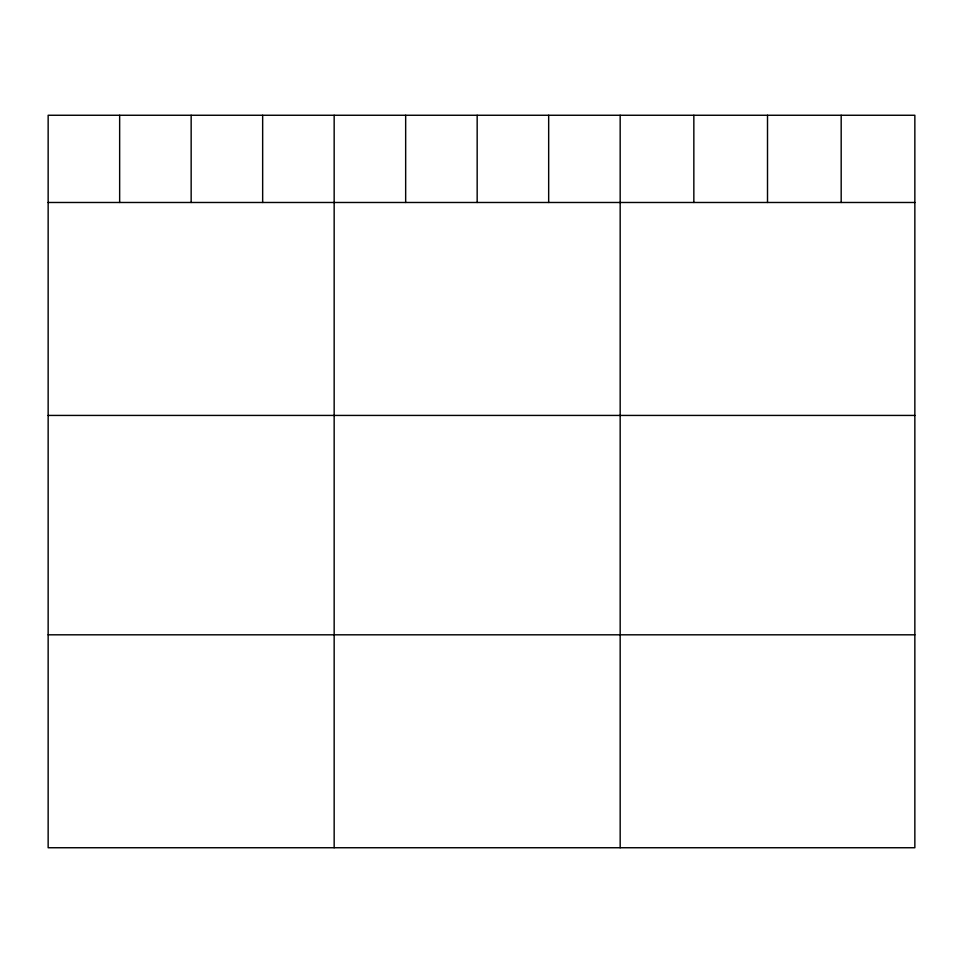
<?xml version="1.0" encoding="UTF-8"?>
<svg xmlns="http://www.w3.org/2000/svg" width="963" height="963" viewBox="0 0 963 963"><rect width="100%" height="100%" fill="white"/><g stroke="black" fill="none" stroke-linecap="round" stroke-linejoin="round"><path stroke-width="1.44" d="M914.85 202.483L914.85 847.741L48.15 847.741L48.15 115.259L914.85 115.259L914.85 202.483L48.15 202.483M48.15 415.426L914.85 415.426M48.15 634.81L914.85 634.81M841.181 115.259L841.181 202.483M767.511 115.259L767.511 202.483M693.841 115.259L693.841 202.483M620.172 115.259L620.172 847.741M548.669 115.259L548.669 202.483M477.166 115.259L477.166 202.483M405.664 115.259L405.664 202.483M334.161 115.259L334.161 847.741M262.658 115.259L262.658 202.483M191.156 115.259L191.156 202.483M119.653 115.259L119.653 202.483"/></g></svg>
